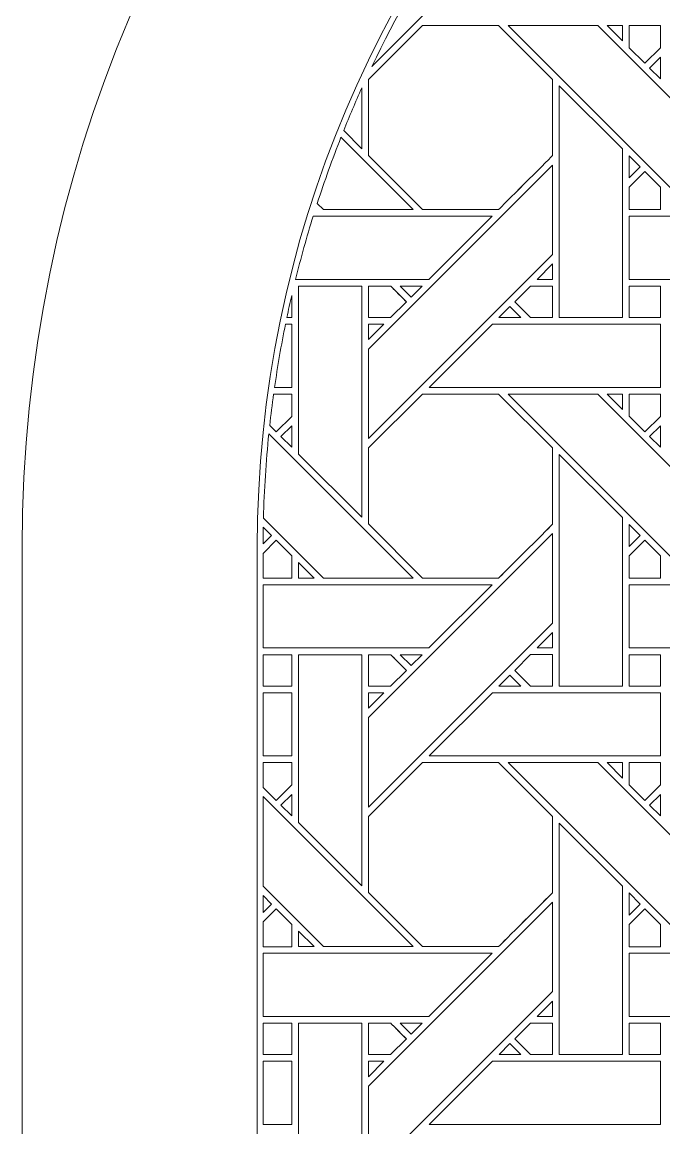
# Model space of a CAD drawing. Header units: inches. Extents: x 8.9 to 15.9, y 4.1 to 14.1.
# Drawn here: x 8.883 to 10.534, y 9.101 to 11.947 of the extents above; entities that cross this region are included whole.
import ezdxf

# ---------------------------------------------------------------- set-up
doc = ezdxf.new("R2010")
doc.units = ezdxf.units.IN
doc.header["$MEASUREMENT"] = 0
doc.layers.add('Design', color=7, linetype='Continuous', lineweight=0)

msp = doc.modelspace()

# ---------------------------------------------------------------- linework, layer by layer
at = {"layer": 'Design'}
for points, knots in [([(12.3829, 14.0948), (10.4499, 14.0948), (8.8829, 12.5278), (8.8829, 10.5948), (8.8829, 10.5948), (8.8829, 4.0948), (8.8829, 4.0948), (8.8829, 4.0948), (15.8829, 4.0948), (15.8829, 4.0948), (15.8829, 4.0948), (15.8829, 10.5948), (15.8829, 10.5948), (15.8829, 12.5278), (14.3159, 14.0948), (12.3829, 14.0948)], [0, 0, 0, 0, 1, 1, 1, 2, 2, 2, 3, 3, 3, 4, 4, 4, 5, 5, 5, 5]), ([(12.3829, 13.4898), (10.7865, 13.4898), (9.4879, 12.1911), (9.4879, 10.5948), (9.4879, 10.5948), (9.4879, 4.6998), (9.4879, 4.6998), (9.4879, 4.6998), (15.2779, 4.6998), (15.2779, 4.6998), (15.2779, 4.6998), (15.2779, 10.5948), (15.2779, 10.5948), (15.2779, 12.1911), (13.9792, 13.4898), (12.3829, 13.4898)], [0, 0, 0, 0, 1, 1, 1, 2, 2, 2, 3, 3, 3, 4, 4, 4, 5, 5, 5, 5]), ([(10.2479, 12.5257), (10.2479, 12.5257), (10.2479, 12.2978), (10.2479, 12.2978), (10.2479, 12.2978), (9.7829, 11.8329), (9.7829, 11.8329), (9.9041, 12.0864), (10.0613, 12.3195), (10.2479, 12.5257)], [0, 0, 0, 0, 1, 1, 1, 2, 2, 2, 3, 3, 3, 3]), ([(10.2478, 11.7998), (10.2478, 11.7998), (10.2478, 11.6036), (10.2478, 11.6036), (10.23, 11.5857), (10.1181, 11.4739), (10.1091, 11.4649), (10.1091, 11.4649), (9.9134, 11.4649), (9.9134, 11.4649), (9.9134, 11.4649), (9.7742, 11.6041), (9.7742, 11.6041), (9.7742, 11.6041), (9.7742, 11.7998), (9.7742, 11.7998), (9.7742, 11.7998), (9.9129, 11.9385), (9.9129, 11.9385), (9.9129, 11.9385), (10.1091, 11.9385), (10.1091, 11.9385), (10.1091, 11.9385), (10.2478, 11.7998), (10.2478, 11.7998)], [0, 0, 0, 0, 1, 1, 1, 2, 2, 2, 3, 3, 3, 4, 4, 4, 5, 5, 5, 6, 6, 6, 7, 7, 7, 8, 8, 8, 8]), ([(9.7742, 11.7998), (9.7742, 11.7998), (9.9129, 11.9385), (9.9129, 11.9385), (9.9129, 11.9385), (10.1091, 11.9385), (10.1091, 11.9385), (10.1091, 11.9385), (10.2478, 11.7998), (10.2478, 11.7998), (10.2478, 11.7998), (10.2478, 11.6036), (10.2478, 11.6036), (10.23, 11.5856), (10.1181, 11.4738), (10.1091, 11.4649), (10.1091, 11.4649), (9.9134, 11.4649), (9.9134, 11.4649), (9.9134, 11.4649), (9.7742, 11.6041), (9.7742, 11.6041), (9.7742, 11.6041), (9.7742, 11.7998), (9.7742, 11.7998)], [0, 0, 0, 0, 1, 1, 1, 2, 2, 2, 3, 3, 3, 4, 4, 4, 5, 5, 5, 6, 6, 6, 7, 7, 7, 8, 8, 8, 8]), ([(10.3643, 11.9385), (10.3643, 11.9385), (10.838, 11.4649), (10.838, 11.4649), (10.838, 11.4649), (10.6069, 11.4649), (10.6069, 11.4649), (10.6069, 11.4649), (10.1334, 11.9385), (10.1334, 11.9385), (10.1334, 11.9385), (10.3643, 11.9385), (10.3643, 11.9385)], [0, 0, 0, 0, 1, 1, 1, 2, 2, 2, 3, 3, 3, 4, 4, 4, 4]), ([(10.4279, 11.9385), (10.4279, 11.9385), (10.4279, 11.8987), (10.4279, 11.8987), (10.4279, 11.8987), (10.3884, 11.9385), (10.3884, 11.9385), (10.3884, 11.9385), (10.4279, 11.9385), (10.4279, 11.9385)], [0, 0, 0, 0, 1, 1, 1, 2, 2, 2, 3, 3, 3, 3]), ([(10.5253, 11.9385), (10.5253, 11.9385), (10.5253, 11.8809), (10.5253, 11.8809), (10.5253, 11.8809), (10.4854, 11.841), (10.4854, 11.841), (10.4854, 11.841), (10.445, 11.8813), (10.445, 11.8813), (10.445, 11.8813), (10.445, 11.9385), (10.445, 11.9385), (10.445, 11.9385), (10.5253, 11.9385), (10.5253, 11.9385)], [0, 0, 0, 0, 1, 1, 1, 2, 2, 2, 3, 3, 3, 4, 4, 4, 5, 5, 5, 5]), ([(10.4854, 11.841), (10.4854, 11.841), (10.445, 11.8813), (10.445, 11.8813), (10.445, 11.8813), (10.445, 11.9385), (10.445, 11.9385), (10.445, 11.9385), (10.5253, 11.9385), (10.5253, 11.9385), (10.5253, 11.9385), (10.5253, 11.8809), (10.5253, 11.8809), (10.5253, 11.8809), (10.4854, 11.841), (10.4854, 11.841)], [0, 0, 0, 0, 1, 1, 1, 2, 2, 2, 3, 3, 3, 4, 4, 4, 5, 5, 5, 5]), ([(10.5253, 11.8567), (10.5253, 11.8567), (10.5253, 11.8015), (10.5253, 11.8015), (10.5253, 11.8015), (10.4976, 11.8289), (10.4976, 11.8289), (10.4976, 11.8289), (10.5253, 11.8567), (10.5253, 11.8567)], [0, 0, 0, 0, 1, 1, 1, 2, 2, 2, 3, 3, 3, 3]), ([(9.7571, 11.7776), (9.7571, 11.7776), (9.7571, 11.6213), (9.7571, 11.6213), (9.7571, 11.6213), (9.7104, 11.6679), (9.7104, 11.6679), (9.7253, 11.7048), (9.7407, 11.7414), (9.7571, 11.7776)], [0, 0, 0, 0, 1, 1, 1, 2, 2, 2, 3, 3, 3, 3]), ([(10.265, 11.1869), (10.265, 11.1869), (10.265, 11.7827), (10.265, 11.7827), (10.265, 11.7827), (10.4278, 11.6205), (10.4278, 11.6205), (10.4278, 11.6205), (10.4278, 11.1869), (10.4278, 11.1869), (10.4278, 11.1869), (10.265, 11.1869), (10.265, 11.1869)], [0, 0, 0, 0, 1, 1, 1, 2, 2, 2, 3, 3, 3, 4, 4, 4, 4]), ([(9.7034, 11.6507), (9.7034, 11.6507), (9.8892, 11.4649), (9.8892, 11.4649), (9.8892, 11.4649), (9.6582, 11.4649), (9.6582, 11.4649), (9.6582, 11.4649), (9.6424, 11.4806), (9.6424, 11.4806), (9.6611, 11.5381), (9.6813, 11.5949), (9.7034, 11.6507)], [0, 0, 0, 0, 1, 1, 1, 2, 2, 2, 3, 3, 3, 4, 4, 4, 4]), ([(10.4451, 11.5463), (10.4451, 11.5463), (10.4451, 11.6031), (10.4451, 11.6031), (10.4451, 11.6031), (10.4733, 11.5745), (10.4733, 11.5745), (10.4733, 11.5745), (10.4451, 11.5463), (10.4451, 11.5463)], [0, 0, 0, 0, 1, 1, 1, 2, 2, 2, 3, 3, 3, 3]), ([(10.2479, 11.3491), (10.2479, 11.3491), (9.7742, 10.8754), (9.7742, 10.8754), (9.7742, 10.8754), (9.7742, 11.1055), (9.7742, 11.1055), (9.7742, 11.1055), (10.2479, 11.5791), (10.2479, 11.5791), (10.2479, 11.5791), (10.2479, 11.3491), (10.2479, 11.3491)], [0, 0, 0, 0, 1, 1, 1, 2, 2, 2, 3, 3, 3, 4, 4, 4, 4]), ([(10.4451, 11.4647), (10.4451, 11.4647), (10.4451, 11.5219), (10.4451, 11.5219), (10.4451, 11.5219), (10.4854, 11.5623), (10.4854, 11.5623), (10.4854, 11.5623), (10.5257, 11.522), (10.5257, 11.522), (10.5257, 11.522), (10.5257, 11.4647), (10.5257, 11.4647), (10.5257, 11.4647), (10.4451, 11.4647), (10.4451, 11.4647)], [0, 0, 0, 0, 1, 1, 1, 2, 2, 2, 3, 3, 3, 4, 4, 4, 5, 5, 5, 5]), ([(10.4854, 11.5623), (10.4854, 11.5623), (10.5257, 11.522), (10.5257, 11.522), (10.5257, 11.522), (10.5257, 11.4647), (10.5257, 11.4647), (10.5257, 11.4647), (10.4451, 11.4647), (10.4451, 11.4647), (10.4451, 11.4647), (10.4451, 11.5219), (10.4451, 11.5219), (10.4451, 11.5219), (10.4854, 11.5623), (10.4854, 11.5623)], [0, 0, 0, 0, 1, 1, 1, 2, 2, 2, 3, 3, 3, 4, 4, 4, 5, 5, 5, 5]), ([(9.6318, 11.4476), (9.6318, 11.4476), (10.0921, 11.4476), (10.0921, 11.4476), (10.0921, 11.4476), (9.9293, 11.2849), (9.9293, 11.2849), (9.9293, 11.2849), (9.5866, 11.2849), (9.5866, 11.2849), (9.6002, 11.3398), (9.6151, 11.394), (9.6318, 11.4476)], [0, 0, 0, 0, 1, 1, 1, 2, 2, 2, 3, 3, 3, 4, 4, 4, 4]), ([(11.0408, 11.4476), (11.0408, 11.4476), (10.8781, 11.2849), (10.8781, 11.2849), (10.8781, 11.2849), (10.4451, 11.2849), (10.4451, 11.2849), (10.4451, 11.2849), (10.4451, 11.4476), (10.4451, 11.4476), (10.4451, 11.4476), (11.0408, 11.4476), (11.0408, 11.4476)], [0, 0, 0, 0, 1, 1, 1, 2, 2, 2, 3, 3, 3, 4, 4, 4, 4]), ([(10.2081, 11.2849), (10.2081, 11.2849), (10.2479, 11.3247), (10.2479, 11.3247), (10.2479, 11.3247), (10.2479, 11.2849), (10.2479, 11.2849), (10.2479, 11.2849), (10.2081, 11.2849), (10.2081, 11.2849)], [0, 0, 0, 0, 1, 1, 1, 2, 2, 2, 3, 3, 3, 3]), ([(9.5766, 11.2437), (9.5766, 11.2437), (9.5766, 11.1869), (9.5766, 11.1869), (9.5766, 11.1869), (9.5642, 11.1869), (9.5642, 11.1869), (9.5682, 11.2059), (9.5722, 11.2248), (9.5766, 11.2437)], [0, 0, 0, 0, 1, 1, 1, 2, 2, 2, 3, 3, 3, 3]), ([(9.7571, 11.2676), (9.7571, 11.2676), (9.7571, 10.6725), (9.7571, 10.6725), (9.7571, 10.6725), (9.5942, 10.8354), (9.5942, 10.8354), (9.5942, 10.8354), (9.5942, 11.2676), (9.5942, 11.2676), (9.5942, 11.2676), (9.7571, 11.2676), (9.7571, 11.2676)], [0, 0, 0, 0, 1, 1, 1, 2, 2, 2, 3, 3, 3, 4, 4, 4, 4]), ([(9.8313, 11.2677), (9.8364, 11.2626), (9.8672, 11.2317), (9.8716, 11.2273), (9.8716, 11.2273), (9.8312, 11.1869), (9.8312, 11.1869), (9.8312, 11.1869), (9.7742, 11.1869), (9.7742, 11.1869), (9.7742, 11.1869), (9.7742, 11.2677), (9.7742, 11.2677), (9.7742, 11.2677), (9.8313, 11.2677), (9.8313, 11.2677)], [0, 0, 0, 0, 1, 1, 1, 2, 2, 2, 3, 3, 3, 4, 4, 4, 5, 5, 5, 5]), ([(9.8557, 11.2432), (9.8557, 11.2432), (9.8716, 11.2273), (9.8716, 11.2273), (9.8716, 11.2273), (9.8312, 11.1869), (9.8312, 11.1869), (9.8312, 11.1869), (9.7742, 11.1869), (9.7742, 11.1869), (9.7742, 11.1869), (9.7742, 11.2677), (9.7742, 11.2677), (9.7742, 11.2677), (9.8313, 11.2677), (9.8313, 11.2677), (9.8366, 11.2623), (9.8465, 11.2525), (9.8557, 11.2432)], [0, 0, 0, 0, 1, 1, 1, 2, 2, 2, 3, 3, 3, 4, 4, 4, 5, 5, 5, 6, 6, 6, 6]), ([(9.8838, 11.2395), (9.8838, 11.2395), (9.8556, 11.2676), (9.8556, 11.2676), (9.8556, 11.2676), (9.9121, 11.2676), (9.9121, 11.2676), (9.9121, 11.2676), (9.8838, 11.2395), (9.8838, 11.2395)], [0, 0, 0, 0, 1, 1, 1, 2, 2, 2, 3, 3, 3, 3]), ([(10.2479, 11.2677), (10.2479, 11.2677), (10.2479, 11.1869), (10.2479, 11.1869), (10.2479, 11.1869), (10.1907, 11.1869), (10.1907, 11.1869), (10.1907, 11.1869), (10.1504, 11.2273), (10.1504, 11.2273), (10.1504, 11.2273), (10.1908, 11.2677), (10.1908, 11.2677), (10.1908, 11.2677), (10.2479, 11.2677), (10.2479, 11.2677)], [0, 0, 0, 0, 1, 1, 1, 2, 2, 2, 3, 3, 3, 4, 4, 4, 5, 5, 5, 5]), ([(10.2479, 11.2677), (10.2479, 11.2677), (10.2479, 11.1869), (10.2479, 11.1869), (10.2479, 11.1869), (10.1907, 11.1869), (10.1907, 11.1869), (10.1907, 11.1869), (10.1504, 11.2273), (10.1504, 11.2273), (10.1504, 11.2273), (10.1908, 11.2677), (10.1908, 11.2677), (10.1908, 11.2677), (10.2479, 11.2677), (10.2479, 11.2677)], [0, 0, 0, 0, 1, 1, 1, 2, 2, 2, 3, 3, 3, 4, 4, 4, 5, 5, 5, 5]), ([(10.5253, 11.1869), (10.5253, 11.1869), (10.4451, 11.1869), (10.4451, 11.1869), (10.4451, 11.1869), (10.4451, 11.2677), (10.4451, 11.2677), (10.4451, 11.2677), (10.5253, 11.2677), (10.5253, 11.2677), (10.5253, 11.2677), (10.5253, 11.1869), (10.5253, 11.1869)], [0, 0, 0, 0, 1, 1, 1, 2, 2, 2, 3, 3, 3, 4, 4, 4, 4]), ([(10.5253, 11.2677), (10.5253, 11.2677), (10.5253, 11.1869), (10.5253, 11.1869), (10.5253, 11.1869), (10.4451, 11.1869), (10.4451, 11.1869), (10.4451, 11.1869), (10.4451, 11.2677), (10.4451, 11.2677), (10.4451, 11.2677), (10.5253, 11.2677), (10.5253, 11.2677)], [0, 0, 0, 0, 1, 1, 1, 2, 2, 2, 3, 3, 3, 4, 4, 4, 4]), ([(10.1666, 11.1869), (10.1666, 11.1869), (10.11, 11.1869), (10.11, 11.1869), (10.11, 11.1869), (10.1383, 11.2151), (10.1383, 11.2151), (10.1383, 11.2151), (10.1666, 11.1869), (10.1666, 11.1869)], [0, 0, 0, 0, 1, 1, 1, 2, 2, 2, 3, 3, 3, 3]), ([(9.5606, 11.1697), (9.5606, 11.1697), (9.5766, 11.1697), (9.5766, 11.1697), (9.5766, 11.1697), (9.5766, 11.0069), (9.5766, 11.0069), (9.5766, 11.0069), (9.5325, 11.0069), (9.5325, 11.0069), (9.5404, 11.0617), (9.5496, 11.116), (9.5606, 11.1697)], [0, 0, 0, 0, 1, 1, 1, 2, 2, 2, 3, 3, 3, 4, 4, 4, 4]), ([(9.7742, 11.1299), (9.7742, 11.1299), (9.7742, 11.1697), (9.7742, 11.1697), (9.7742, 11.1697), (9.814, 11.1697), (9.814, 11.1697), (9.814, 11.1697), (9.7742, 11.1299), (9.7742, 11.1299)], [0, 0, 0, 0, 1, 1, 1, 2, 2, 2, 3, 3, 3, 3]), ([(10.5253, 11.1697), (10.5253, 11.1697), (10.5253, 11.0069), (10.5253, 11.0069), (10.5253, 11.0069), (9.93, 11.0069), (9.93, 11.0069), (9.93, 11.0069), (10.0929, 11.1697), (10.0929, 11.1697), (10.0929, 11.1697), (10.5253, 11.1697), (10.5253, 11.1697)], [0, 0, 0, 0, 1, 1, 1, 2, 2, 2, 3, 3, 3, 4, 4, 4, 4]), ([(9.5766, 10.9322), (9.5766, 10.9322), (9.5366, 10.8923), (9.5366, 10.8923), (9.5366, 10.8923), (9.5201, 10.9089), (9.5201, 10.9089), (9.523, 10.936), (9.5264, 10.9629), (9.5301, 10.9898), (9.5301, 10.9898), (9.5766, 10.9898), (9.5766, 10.9898), (9.5766, 10.9898), (9.5766, 10.9322), (9.5766, 10.9322)], [0, 0, 0, 0, 1, 1, 1, 2, 2, 2, 3, 3, 3, 4, 4, 4, 5, 5, 5, 5]), ([(9.5301, 10.9898), (9.5301, 10.9898), (9.5766, 10.9898), (9.5766, 10.9898), (9.5766, 10.9898), (9.5766, 10.9322), (9.5766, 10.9322), (9.5766, 10.9322), (9.5366, 10.8923), (9.5366, 10.8923), (9.5366, 10.8923), (9.5201, 10.9089), (9.5201, 10.9089), (9.523, 10.936), (9.5264, 10.9629), (9.5301, 10.9898)], [0, 0, 0, 0, 1, 1, 1, 2, 2, 2, 3, 3, 3, 4, 4, 4, 5, 5, 5, 5]), ([(9.9129, 10.9898), (9.9129, 10.9898), (10.1091, 10.9898), (10.1091, 10.9898), (10.1091, 10.9898), (10.2478, 10.8511), (10.2478, 10.8511), (10.2478, 10.8511), (10.2478, 10.6549), (10.2478, 10.6549), (10.23, 10.6369), (10.1181, 10.5252), (10.1091, 10.5162), (10.1091, 10.5162), (9.9134, 10.5162), (9.9134, 10.5162), (9.9134, 10.5162), (9.7742, 10.6554), (9.7742, 10.6554), (9.7742, 10.6554), (9.7742, 10.8511), (9.7742, 10.8511), (9.7742, 10.8511), (9.9129, 10.9898), (9.9129, 10.9898)], [0, 0, 0, 0, 1, 1, 1, 2, 2, 2, 3, 3, 3, 4, 4, 4, 5, 5, 5, 6, 6, 6, 7, 7, 7, 8, 8, 8, 8]), ([(9.9129, 10.9898), (9.9129, 10.9898), (10.1091, 10.9898), (10.1091, 10.9898), (10.1091, 10.9898), (10.2478, 10.8511), (10.2478, 10.8511), (10.2478, 10.8511), (10.2478, 10.6549), (10.2478, 10.6549), (10.23, 10.6368), (10.118, 10.5251), (10.1091, 10.5162), (10.1091, 10.5162), (9.9134, 10.5162), (9.9134, 10.5162), (9.9134, 10.5162), (9.7742, 10.6554), (9.7742, 10.6554), (9.7742, 10.6554), (9.7742, 10.8511), (9.7742, 10.8511), (9.7742, 10.8511), (9.9129, 10.9898), (9.9129, 10.9898)], [0, 0, 0, 0, 1, 1, 1, 2, 2, 2, 3, 3, 3, 4, 4, 4, 5, 5, 5, 6, 6, 6, 7, 7, 7, 8, 8, 8, 8]), ([(10.3643, 10.9898), (10.3643, 10.9898), (10.838, 10.5161), (10.838, 10.5161), (10.838, 10.5161), (10.6069, 10.5161), (10.6069, 10.5161), (10.6069, 10.5161), (10.1334, 10.9898), (10.1334, 10.9898), (10.1334, 10.9898), (10.3643, 10.9898), (10.3643, 10.9898)], [0, 0, 0, 0, 1, 1, 1, 2, 2, 2, 3, 3, 3, 4, 4, 4, 4]), ([(10.4279, 10.9898), (10.4279, 10.9898), (10.4279, 10.95), (10.4279, 10.95), (10.4279, 10.95), (10.3884, 10.9898), (10.3884, 10.9898), (10.3884, 10.9898), (10.4279, 10.9898), (10.4279, 10.9898)], [0, 0, 0, 0, 1, 1, 1, 2, 2, 2, 3, 3, 3, 3]), ([(10.5253, 10.9898), (10.5253, 10.9898), (10.5253, 10.9322), (10.5253, 10.9322), (10.5253, 10.9322), (10.4854, 10.8923), (10.4854, 10.8923), (10.4854, 10.8923), (10.445, 10.9326), (10.445, 10.9326), (10.445, 10.9326), (10.445, 10.9898), (10.445, 10.9898), (10.445, 10.9898), (10.5253, 10.9898), (10.5253, 10.9898)], [0, 0, 0, 0, 1, 1, 1, 2, 2, 2, 3, 3, 3, 4, 4, 4, 5, 5, 5, 5]), ([(10.4854, 10.8923), (10.4854, 10.8923), (10.445, 10.9326), (10.445, 10.9326), (10.445, 10.9326), (10.445, 10.9898), (10.445, 10.9898), (10.445, 10.9898), (10.5253, 10.9898), (10.5253, 10.9898), (10.5253, 10.9898), (10.5253, 10.9322), (10.5253, 10.9322), (10.5253, 10.9322), (10.4854, 10.8923), (10.4854, 10.8923)], [0, 0, 0, 0, 1, 1, 1, 2, 2, 2, 3, 3, 3, 4, 4, 4, 5, 5, 5, 5]), ([(9.5766, 10.9079), (9.5766, 10.9079), (9.5766, 10.8528), (9.5766, 10.8528), (9.5766, 10.8528), (9.5488, 10.8802), (9.5488, 10.8802), (9.5488, 10.8802), (9.5766, 10.9079), (9.5766, 10.9079)], [0, 0, 0, 0, 1, 1, 1, 2, 2, 2, 3, 3, 3, 3]), ([(10.5253, 10.9079), (10.5253, 10.9079), (10.5253, 10.8528), (10.5253, 10.8528), (10.5253, 10.8528), (10.4976, 10.8802), (10.4976, 10.8802), (10.4976, 10.8802), (10.5253, 10.9079), (10.5253, 10.9079)], [0, 0, 0, 0, 1, 1, 1, 2, 2, 2, 3, 3, 3, 3]), ([(9.5177, 10.8877), (9.5177, 10.8877), (9.8892, 10.5161), (9.8892, 10.5161), (9.8892, 10.5161), (9.6582, 10.5161), (9.6582, 10.5161), (9.6582, 10.5161), (9.5039, 10.6705), (9.5039, 10.6705), (9.5058, 10.7436), (9.5104, 10.816), (9.5177, 10.8877)], [0, 0, 0, 0, 1, 1, 1, 2, 2, 2, 3, 3, 3, 4, 4, 4, 4]), ([(10.4278, 10.6718), (10.4278, 10.6718), (10.4278, 10.2381), (10.4278, 10.2381), (10.4278, 10.2381), (10.265, 10.2381), (10.265, 10.2381), (10.265, 10.2381), (10.265, 10.834), (10.265, 10.834), (10.265, 10.834), (10.4278, 10.6718), (10.4278, 10.6718)], [0, 0, 0, 0, 1, 1, 1, 2, 2, 2, 3, 3, 3, 4, 4, 4, 4]), ([(9.5035, 10.6471), (9.5035, 10.6471), (9.5246, 10.6258), (9.5246, 10.6258), (9.5246, 10.6258), (9.503, 10.6042), (9.503, 10.6042), (9.503, 10.6185), (9.5033, 10.6328), (9.5035, 10.6471)], [0, 0, 0, 0, 1, 1, 1, 2, 2, 2, 3, 3, 3, 3]), ([(10.4451, 10.5976), (10.4451, 10.5976), (10.4451, 10.6543), (10.4451, 10.6543), (10.4451, 10.6543), (10.4733, 10.6258), (10.4733, 10.6258), (10.4733, 10.6258), (10.4451, 10.5976), (10.4451, 10.5976)], [0, 0, 0, 0, 1, 1, 1, 2, 2, 2, 3, 3, 3, 3]), ([(10.2479, 10.6304), (10.2479, 10.6304), (10.2479, 10.4004), (10.2479, 10.4004), (10.2479, 10.4004), (9.7742, 9.9267), (9.7742, 9.9267), (9.7742, 9.9267), (9.7742, 10.1568), (9.7742, 10.1568), (9.7742, 10.1568), (10.2479, 10.6304), (10.2479, 10.6304)], [0, 0, 0, 0, 1, 1, 1, 2, 2, 2, 3, 3, 3, 4, 4, 4, 4]), ([(9.5029, 10.5159), (9.5029, 10.5159), (9.5029, 10.5797), (9.5029, 10.5797), (9.5029, 10.5797), (9.5367, 10.6135), (9.5367, 10.6135), (9.5367, 10.6135), (9.577, 10.5732), (9.577, 10.5732), (9.577, 10.5732), (9.577, 10.5159), (9.577, 10.5159), (9.577, 10.5159), (9.5029, 10.5159), (9.5029, 10.5159)], [0, 0, 0, 0, 1, 1, 1, 2, 2, 2, 3, 3, 3, 4, 4, 4, 5, 5, 5, 5]), ([(9.5029, 10.5797), (9.5029, 10.5797), (9.5367, 10.6135), (9.5367, 10.6135), (9.5367, 10.6135), (9.577, 10.5732), (9.577, 10.5732), (9.577, 10.5732), (9.577, 10.5159), (9.577, 10.5159), (9.577, 10.5159), (9.5029, 10.5159), (9.5029, 10.5159), (9.5029, 10.5159), (9.5029, 10.5797), (9.5029, 10.5797)], [0, 0, 0, 0, 1, 1, 1, 2, 2, 2, 3, 3, 3, 4, 4, 4, 5, 5, 5, 5]), ([(10.4451, 10.5159), (10.4451, 10.5159), (10.4451, 10.5732), (10.4451, 10.5732), (10.4451, 10.5732), (10.4854, 10.6135), (10.4854, 10.6135), (10.4854, 10.6135), (10.5257, 10.5732), (10.5257, 10.5732), (10.5257, 10.5732), (10.5257, 10.5159), (10.5257, 10.5159), (10.5257, 10.5159), (10.4451, 10.5159), (10.4451, 10.5159)], [0, 0, 0, 0, 1, 1, 1, 2, 2, 2, 3, 3, 3, 4, 4, 4, 5, 5, 5, 5]), ([(10.4854, 10.6135), (10.4854, 10.6135), (10.5257, 10.5732), (10.5257, 10.5732), (10.5257, 10.5732), (10.5257, 10.5159), (10.5257, 10.5159), (10.5257, 10.5159), (10.4451, 10.5159), (10.4451, 10.5159), (10.4451, 10.5159), (10.4451, 10.5732), (10.4451, 10.5732), (10.4451, 10.5732), (10.4854, 10.6135), (10.4854, 10.6135)], [0, 0, 0, 0, 1, 1, 1, 2, 2, 2, 3, 3, 3, 4, 4, 4, 5, 5, 5, 5]), ([(9.634, 10.5161), (9.634, 10.5161), (9.5943, 10.5161), (9.5943, 10.5161), (9.5943, 10.5161), (9.5943, 10.5559), (9.5943, 10.5559), (9.5943, 10.5559), (9.634, 10.5161), (9.634, 10.5161)], [0, 0, 0, 0, 1, 1, 1, 2, 2, 2, 3, 3, 3, 3]), ([(9.5029, 10.4989), (9.5029, 10.4989), (10.0921, 10.4989), (10.0921, 10.4989), (10.0921, 10.4989), (9.9293, 10.3362), (9.9293, 10.3362), (9.9293, 10.3362), (9.5029, 10.3362), (9.5029, 10.3362), (9.5029, 10.3362), (9.5029, 10.4989), (9.5029, 10.4989)], [0, 0, 0, 0, 1, 1, 1, 2, 2, 2, 3, 3, 3, 4, 4, 4, 4]), ([(10.4451, 10.3362), (10.4451, 10.3362), (10.4451, 10.4989), (10.4451, 10.4989), (10.4451, 10.4989), (11.0408, 10.4989), (11.0408, 10.4989), (11.0408, 10.4989), (10.8781, 10.3362), (10.8781, 10.3362), (10.8781, 10.3362), (10.4451, 10.3362), (10.4451, 10.3362)], [0, 0, 0, 0, 1, 1, 1, 2, 2, 2, 3, 3, 3, 4, 4, 4, 4]), ([(10.2081, 10.3362), (10.2081, 10.3362), (10.2479, 10.376), (10.2479, 10.376), (10.2479, 10.376), (10.2479, 10.3362), (10.2479, 10.3362), (10.2479, 10.3362), (10.2081, 10.3362), (10.2081, 10.3362)], [0, 0, 0, 0, 1, 1, 1, 2, 2, 2, 3, 3, 3, 3]), ([(9.5029, 10.3189), (9.5029, 10.3189), (9.5766, 10.3189), (9.5766, 10.3189), (9.5766, 10.3189), (9.5766, 10.2381), (9.5766, 10.2381), (9.5766, 10.2381), (9.5029, 10.2381), (9.5029, 10.2381), (9.5029, 10.2381), (9.5029, 10.3189), (9.5029, 10.3189)], [0, 0, 0, 0, 1, 1, 1, 2, 2, 2, 3, 3, 3, 4, 4, 4, 4]), ([(9.5029, 10.3189), (9.5029, 10.3189), (9.5766, 10.3189), (9.5766, 10.3189), (9.5766, 10.3189), (9.5766, 10.2381), (9.5766, 10.2381), (9.5766, 10.2381), (9.5029, 10.2381), (9.5029, 10.2381), (9.5029, 10.2381), (9.5029, 10.3189), (9.5029, 10.3189)], [0, 0, 0, 0, 1, 1, 1, 2, 2, 2, 3, 3, 3, 4, 4, 4, 4]), ([(9.7571, 10.3189), (9.7571, 10.3189), (9.7571, 9.7238), (9.7571, 9.7238), (9.7571, 9.7238), (9.5942, 9.8867), (9.5942, 9.8867), (9.5942, 9.8867), (9.5942, 10.3189), (9.5942, 10.3189), (9.5942, 10.3189), (9.7571, 10.3189), (9.7571, 10.3189)], [0, 0, 0, 0, 1, 1, 1, 2, 2, 2, 3, 3, 3, 4, 4, 4, 4]), ([(9.8313, 10.3189), (9.8364, 10.3138), (9.8672, 10.283), (9.8716, 10.2786), (9.8716, 10.2786), (9.8312, 10.2382), (9.8312, 10.2382), (9.8312, 10.2382), (9.7742, 10.2382), (9.7742, 10.2382), (9.7742, 10.2382), (9.7742, 10.3189), (9.7742, 10.3189), (9.7742, 10.3189), (9.8313, 10.3189), (9.8313, 10.3189)], [0, 0, 0, 0, 1, 1, 1, 2, 2, 2, 3, 3, 3, 4, 4, 4, 5, 5, 5, 5]), ([(9.8559, 10.2943), (9.8559, 10.2943), (9.8716, 10.2786), (9.8716, 10.2786), (9.8716, 10.2786), (9.8312, 10.2382), (9.8312, 10.2382), (9.8312, 10.2382), (9.7742, 10.2382), (9.7742, 10.2382), (9.7742, 10.2382), (9.7742, 10.3189), (9.7742, 10.3189), (9.7742, 10.3189), (9.8313, 10.3189), (9.8313, 10.3189), (9.8366, 10.3136), (9.8466, 10.3036), (9.8559, 10.2943)], [0, 0, 0, 0, 1, 1, 1, 2, 2, 2, 3, 3, 3, 4, 4, 4, 5, 5, 5, 6, 6, 6, 6]), ([(9.8838, 10.2907), (9.8838, 10.2907), (9.8556, 10.3189), (9.8556, 10.3189), (9.8556, 10.3189), (9.9121, 10.3189), (9.9121, 10.3189), (9.9121, 10.3189), (9.8838, 10.2907), (9.8838, 10.2907)], [0, 0, 0, 0, 1, 1, 1, 2, 2, 2, 3, 3, 3, 3]), ([(10.2479, 10.319), (10.2479, 10.319), (10.2479, 10.2381), (10.2479, 10.2381), (10.2479, 10.2381), (10.1907, 10.2381), (10.1907, 10.2381), (10.1907, 10.2381), (10.1504, 10.2785), (10.1504, 10.2785), (10.1504, 10.2785), (10.1908, 10.319), (10.1908, 10.319), (10.1908, 10.319), (10.2479, 10.319), (10.2479, 10.319)], [0, 0, 0, 0, 1, 1, 1, 2, 2, 2, 3, 3, 3, 4, 4, 4, 5, 5, 5, 5]), ([(10.2479, 10.319), (10.2479, 10.319), (10.2479, 10.2381), (10.2479, 10.2381), (10.2479, 10.2381), (10.1907, 10.2381), (10.1907, 10.2381), (10.1907, 10.2381), (10.1504, 10.2785), (10.1504, 10.2785), (10.1504, 10.2785), (10.1908, 10.319), (10.1908, 10.319), (10.1908, 10.319), (10.2479, 10.319), (10.2479, 10.319)], [0, 0, 0, 0, 1, 1, 1, 2, 2, 2, 3, 3, 3, 4, 4, 4, 5, 5, 5, 5]), ([(10.5253, 10.2381), (10.5253, 10.2381), (10.4451, 10.2381), (10.4451, 10.2381), (10.4451, 10.2381), (10.4451, 10.3189), (10.4451, 10.3189), (10.4451, 10.3189), (10.5253, 10.3189), (10.5253, 10.3189), (10.5253, 10.3189), (10.5253, 10.2381), (10.5253, 10.2381)], [0, 0, 0, 0, 1, 1, 1, 2, 2, 2, 3, 3, 3, 4, 4, 4, 4]), ([(10.4451, 10.3189), (10.4451, 10.3189), (10.5253, 10.3189), (10.5253, 10.3189), (10.5253, 10.3189), (10.5253, 10.2381), (10.5253, 10.2381), (10.5253, 10.2381), (10.4451, 10.2381), (10.4451, 10.2381), (10.4451, 10.2381), (10.4451, 10.3189), (10.4451, 10.3189)], [0, 0, 0, 0, 1, 1, 1, 2, 2, 2, 3, 3, 3, 4, 4, 4, 4]), ([(10.1666, 10.2381), (10.1666, 10.2381), (10.11, 10.2381), (10.11, 10.2381), (10.11, 10.2381), (10.1383, 10.2664), (10.1383, 10.2664), (10.1383, 10.2664), (10.1666, 10.2381), (10.1666, 10.2381)], [0, 0, 0, 0, 1, 1, 1, 2, 2, 2, 3, 3, 3, 3]), ([(9.5029, 10.221), (9.5029, 10.221), (9.5766, 10.221), (9.5766, 10.221), (9.5766, 10.221), (9.5766, 10.0582), (9.5766, 10.0582), (9.5766, 10.0582), (9.5029, 10.0582), (9.5029, 10.0582), (9.5029, 10.0582), (9.5029, 10.221), (9.5029, 10.221)], [0, 0, 0, 0, 1, 1, 1, 2, 2, 2, 3, 3, 3, 4, 4, 4, 4]), ([(9.7742, 10.1812), (9.7742, 10.1812), (9.7742, 10.221), (9.7742, 10.221), (9.7742, 10.221), (9.814, 10.221), (9.814, 10.221), (9.814, 10.221), (9.7742, 10.1812), (9.7742, 10.1812)], [0, 0, 0, 0, 1, 1, 1, 2, 2, 2, 3, 3, 3, 3]), ([(10.5253, 10.221), (10.5253, 10.221), (10.5253, 10.0582), (10.5253, 10.0582), (10.5253, 10.0582), (9.93, 10.0582), (9.93, 10.0582), (9.93, 10.0582), (10.0929, 10.221), (10.0929, 10.221), (10.0929, 10.221), (10.5253, 10.221), (10.5253, 10.221)], [0, 0, 0, 0, 1, 1, 1, 2, 2, 2, 3, 3, 3, 4, 4, 4, 4]), ([(9.5766, 10.0411), (9.5766, 10.0411), (9.5766, 9.9835), (9.5766, 9.9835), (9.5766, 9.9835), (9.5366, 9.9435), (9.5366, 9.9435), (9.5366, 9.9435), (9.5029, 9.9773), (9.5029, 9.9773), (9.5029, 9.9773), (9.5029, 10.0411), (9.5029, 10.0411), (9.5029, 10.0411), (9.5766, 10.0411), (9.5766, 10.0411)], [0, 0, 0, 0, 1, 1, 1, 2, 2, 2, 3, 3, 3, 4, 4, 4, 5, 5, 5, 5]), ([(9.5029, 10.0411), (9.5029, 10.0411), (9.5766, 10.0411), (9.5766, 10.0411), (9.5766, 10.0411), (9.5766, 9.9835), (9.5766, 9.9835), (9.5766, 9.9835), (9.5366, 9.9435), (9.5366, 9.9435), (9.5366, 9.9435), (9.5029, 9.9773), (9.5029, 9.9773), (9.5029, 9.9773), (9.5029, 10.0411), (9.5029, 10.0411)], [0, 0, 0, 0, 1, 1, 1, 2, 2, 2, 3, 3, 3, 4, 4, 4, 5, 5, 5, 5]), ([(9.9129, 10.0411), (9.9129, 10.0411), (10.1091, 10.0411), (10.1091, 10.0411), (10.1091, 10.0411), (10.2478, 9.9023), (10.2478, 9.9023), (10.2478, 9.9023), (10.2478, 9.7061), (10.2478, 9.7061), (10.23, 9.6882), (10.1181, 9.5764), (10.1091, 9.5674), (10.1091, 9.5674), (9.9134, 9.5674), (9.9134, 9.5674), (9.9134, 9.5674), (9.7742, 9.7067), (9.7742, 9.7067), (9.7742, 9.7067), (9.7742, 9.9023), (9.7742, 9.9023), (9.7742, 9.9023), (9.9129, 10.0411), (9.9129, 10.0411)], [0, 0, 0, 0, 1, 1, 1, 2, 2, 2, 3, 3, 3, 4, 4, 4, 5, 5, 5, 6, 6, 6, 7, 7, 7, 8, 8, 8, 8]), ([(9.9129, 10.0411), (9.9129, 10.0411), (10.1091, 10.0411), (10.1091, 10.0411), (10.1091, 10.0411), (10.2478, 9.9023), (10.2478, 9.9023), (10.2478, 9.9023), (10.2478, 9.7061), (10.2478, 9.7061), (10.2301, 9.6883), (10.1182, 9.5765), (10.1091, 9.5674), (10.1091, 9.5674), (9.9134, 9.5674), (9.9134, 9.5674), (9.9134, 9.5674), (9.7742, 9.7067), (9.7742, 9.7067), (9.7742, 9.7067), (9.7742, 9.9023), (9.7742, 9.9023), (9.7742, 9.9023), (9.9129, 10.0411), (9.9129, 10.0411)], [0, 0, 0, 0, 1, 1, 1, 2, 2, 2, 3, 3, 3, 4, 4, 4, 5, 5, 5, 6, 6, 6, 7, 7, 7, 8, 8, 8, 8]), ([(10.3643, 10.0411), (10.3643, 10.0411), (10.838, 9.5674), (10.838, 9.5674), (10.838, 9.5674), (10.6069, 9.5674), (10.6069, 9.5674), (10.6069, 9.5674), (10.1334, 10.0411), (10.1334, 10.0411), (10.1334, 10.0411), (10.3643, 10.0411), (10.3643, 10.0411)], [0, 0, 0, 0, 1, 1, 1, 2, 2, 2, 3, 3, 3, 4, 4, 4, 4]), ([(10.4279, 10.0411), (10.4279, 10.0411), (10.4279, 10.0012), (10.4279, 10.0012), (10.4279, 10.0012), (10.3884, 10.0411), (10.3884, 10.0411), (10.3884, 10.0411), (10.4279, 10.0411), (10.4279, 10.0411)], [0, 0, 0, 0, 1, 1, 1, 2, 2, 2, 3, 3, 3, 3]), ([(10.5253, 10.0411), (10.5253, 10.0411), (10.5253, 9.9835), (10.5253, 9.9835), (10.5253, 9.9835), (10.4854, 9.9435), (10.4854, 9.9435), (10.4854, 9.9435), (10.445, 9.9839), (10.445, 9.9839), (10.445, 9.9839), (10.445, 10.0411), (10.445, 10.0411), (10.445, 10.0411), (10.5253, 10.0411), (10.5253, 10.0411)], [0, 0, 0, 0, 1, 1, 1, 2, 2, 2, 3, 3, 3, 4, 4, 4, 5, 5, 5, 5]), ([(10.4854, 9.9435), (10.4854, 9.9435), (10.445, 9.9839), (10.445, 9.9839), (10.445, 9.9839), (10.445, 10.0411), (10.445, 10.0411), (10.445, 10.0411), (10.5253, 10.0411), (10.5253, 10.0411), (10.5253, 10.0411), (10.5253, 9.9835), (10.5253, 9.9835), (10.5253, 9.9835), (10.4854, 9.9435), (10.4854, 9.9435)], [0, 0, 0, 0, 1, 1, 1, 2, 2, 2, 3, 3, 3, 4, 4, 4, 5, 5, 5, 5]), ([(9.5029, 9.9538), (9.5029, 9.9538), (9.8892, 9.5674), (9.8892, 9.5674), (9.8892, 9.5674), (9.6582, 9.5674), (9.6582, 9.5674), (9.6582, 9.5674), (9.5029, 9.7228), (9.5029, 9.7228), (9.5029, 9.7228), (9.5029, 9.9538), (9.5029, 9.9538)], [0, 0, 0, 0, 1, 1, 1, 2, 2, 2, 3, 3, 3, 4, 4, 4, 4]), ([(9.5766, 9.9592), (9.5766, 9.9592), (9.5766, 9.9041), (9.5766, 9.9041), (9.5766, 9.9041), (9.5488, 9.9314), (9.5488, 9.9314), (9.5488, 9.9314), (9.5766, 9.9592), (9.5766, 9.9592)], [0, 0, 0, 0, 1, 1, 1, 2, 2, 2, 3, 3, 3, 3]), ([(10.5253, 9.9592), (10.5253, 9.9592), (10.5253, 9.9041), (10.5253, 9.9041), (10.5253, 9.9041), (10.4976, 9.9314), (10.4976, 9.9314), (10.4976, 9.9314), (10.5253, 9.9592), (10.5253, 9.9592)], [0, 0, 0, 0, 1, 1, 1, 2, 2, 2, 3, 3, 3, 3]), ([(10.4278, 9.7231), (10.4278, 9.7231), (10.4278, 9.2894), (10.4278, 9.2894), (10.4278, 9.2894), (10.265, 9.2894), (10.265, 9.2894), (10.265, 9.2894), (10.265, 9.8852), (10.265, 9.8852), (10.265, 9.8852), (10.4278, 9.7231), (10.4278, 9.7231)], [0, 0, 0, 0, 1, 1, 1, 2, 2, 2, 3, 3, 3, 4, 4, 4, 4]), ([(10.4451, 9.6488), (10.4451, 9.6488), (10.4451, 9.7056), (10.4451, 9.7056), (10.4451, 9.7056), (10.4733, 9.677), (10.4733, 9.677), (10.4733, 9.677), (10.4451, 9.6488), (10.4451, 9.6488)], [0, 0, 0, 0, 1, 1, 1, 2, 2, 2, 3, 3, 3, 3]), ([(9.5029, 9.699), (9.5029, 9.699), (9.5246, 9.677), (9.5246, 9.677), (9.5246, 9.677), (9.5029, 9.6553), (9.5029, 9.6553), (9.5029, 9.6553), (9.5029, 9.699), (9.5029, 9.699)], [0, 0, 0, 0, 1, 1, 1, 2, 2, 2, 3, 3, 3, 3]), ([(10.2479, 9.6817), (10.2479, 9.6817), (10.2479, 9.4516), (10.2479, 9.4516), (10.2479, 9.4516), (9.7742, 8.978), (9.7742, 8.978), (9.7742, 8.978), (9.7742, 9.2081), (9.7742, 9.2081), (9.7742, 9.2081), (10.2479, 9.6817), (10.2479, 9.6817)], [0, 0, 0, 0, 1, 1, 1, 2, 2, 2, 3, 3, 3, 4, 4, 4, 4]), ([(9.5029, 9.5672), (9.5029, 9.5672), (9.5029, 9.631), (9.5029, 9.631), (9.5029, 9.631), (9.5367, 9.6648), (9.5367, 9.6648), (9.5367, 9.6648), (9.577, 9.6245), (9.577, 9.6245), (9.577, 9.6245), (9.577, 9.5672), (9.577, 9.5672), (9.577, 9.5672), (9.5029, 9.5672), (9.5029, 9.5672)], [0, 0, 0, 0, 1, 1, 1, 2, 2, 2, 3, 3, 3, 4, 4, 4, 5, 5, 5, 5]), ([(9.5029, 9.631), (9.5029, 9.631), (9.5367, 9.6648), (9.5367, 9.6648), (9.5367, 9.6648), (9.577, 9.6245), (9.577, 9.6245), (9.577, 9.6245), (9.577, 9.5672), (9.577, 9.5672), (9.577, 9.5672), (9.5029, 9.5672), (9.5029, 9.5672), (9.5029, 9.5672), (9.5029, 9.631), (9.5029, 9.631)], [0, 0, 0, 0, 1, 1, 1, 2, 2, 2, 3, 3, 3, 4, 4, 4, 5, 5, 5, 5]), ([(10.4451, 9.5672), (10.4451, 9.5672), (10.4451, 9.6245), (10.4451, 9.6245), (10.4451, 9.6245), (10.4854, 9.6648), (10.4854, 9.6648), (10.4854, 9.6648), (10.5257, 9.6245), (10.5257, 9.6245), (10.5257, 9.6245), (10.5257, 9.5672), (10.5257, 9.5672), (10.5257, 9.5672), (10.4451, 9.5672), (10.4451, 9.5672)], [0, 0, 0, 0, 1, 1, 1, 2, 2, 2, 3, 3, 3, 4, 4, 4, 5, 5, 5, 5]), ([(10.4854, 9.6648), (10.4854, 9.6648), (10.5257, 9.6245), (10.5257, 9.6245), (10.5257, 9.6245), (10.5257, 9.5672), (10.5257, 9.5672), (10.5257, 9.5672), (10.4451, 9.5672), (10.4451, 9.5672), (10.4451, 9.5672), (10.4451, 9.6245), (10.4451, 9.6245), (10.4451, 9.6245), (10.4854, 9.6648), (10.4854, 9.6648)], [0, 0, 0, 0, 1, 1, 1, 2, 2, 2, 3, 3, 3, 4, 4, 4, 5, 5, 5, 5]), ([(9.634, 9.5674), (9.634, 9.5674), (9.5943, 9.5674), (9.5943, 9.5674), (9.5943, 9.5674), (9.5943, 9.6072), (9.5943, 9.6072), (9.5943, 9.6072), (9.634, 9.5674), (9.634, 9.5674)], [0, 0, 0, 0, 1, 1, 1, 2, 2, 2, 3, 3, 3, 3]), ([(9.5029, 9.5502), (9.5029, 9.5502), (10.0921, 9.5502), (10.0921, 9.5502), (10.0921, 9.5502), (9.9293, 9.3875), (9.9293, 9.3875), (9.9293, 9.3875), (9.5029, 9.3875), (9.5029, 9.3875), (9.5029, 9.3875), (9.5029, 9.5502), (9.5029, 9.5502)], [0, 0, 0, 0, 1, 1, 1, 2, 2, 2, 3, 3, 3, 4, 4, 4, 4]), ([(10.4451, 9.3875), (10.4451, 9.3875), (10.4451, 9.5502), (10.4451, 9.5502), (10.4451, 9.5502), (11.0408, 9.5502), (11.0408, 9.5502), (11.0408, 9.5502), (10.8781, 9.3875), (10.8781, 9.3875), (10.8781, 9.3875), (10.4451, 9.3875), (10.4451, 9.3875)], [0, 0, 0, 0, 1, 1, 1, 2, 2, 2, 3, 3, 3, 4, 4, 4, 4]), ([(10.2081, 9.3875), (10.2081, 9.3875), (10.2479, 9.4273), (10.2479, 9.4273), (10.2479, 9.4273), (10.2479, 9.3875), (10.2479, 9.3875), (10.2479, 9.3875), (10.2081, 9.3875), (10.2081, 9.3875)], [0, 0, 0, 0, 1, 1, 1, 2, 2, 2, 3, 3, 3, 3]), ([(9.5029, 9.3702), (9.5029, 9.3702), (9.5766, 9.3702), (9.5766, 9.3702), (9.5766, 9.3702), (9.5766, 9.2894), (9.5766, 9.2894), (9.5766, 9.2894), (9.5029, 9.2894), (9.5029, 9.2894), (9.5029, 9.2894), (9.5029, 9.3702), (9.5029, 9.3702)], [0, 0, 0, 0, 1, 1, 1, 2, 2, 2, 3, 3, 3, 4, 4, 4, 4]), ([(9.5029, 9.3702), (9.5029, 9.3702), (9.5766, 9.3702), (9.5766, 9.3702), (9.5766, 9.3702), (9.5766, 9.2894), (9.5766, 9.2894), (9.5766, 9.2894), (9.5029, 9.2894), (9.5029, 9.2894), (9.5029, 9.2894), (9.5029, 9.3702), (9.5029, 9.3702)], [0, 0, 0, 0, 1, 1, 1, 2, 2, 2, 3, 3, 3, 4, 4, 4, 4]), ([(9.7571, 9.3702), (9.7571, 9.3702), (9.7571, 8.7751), (9.7571, 8.7751), (9.7571, 8.7751), (9.5942, 8.938), (9.5942, 8.938), (9.5942, 8.938), (9.5942, 9.3702), (9.5942, 9.3702), (9.5942, 9.3702), (9.7571, 9.3702), (9.7571, 9.3702)], [0, 0, 0, 0, 1, 1, 1, 2, 2, 2, 3, 3, 3, 4, 4, 4, 4]), ([(9.8313, 9.3702), (9.8364, 9.3651), (9.8672, 9.3343), (9.8716, 9.3298), (9.8716, 9.3298), (9.8312, 9.2894), (9.8312, 9.2894), (9.8312, 9.2894), (9.7742, 9.2894), (9.7742, 9.2894), (9.7742, 9.2894), (9.7742, 9.3702), (9.7742, 9.3702), (9.7742, 9.3702), (9.8313, 9.3702), (9.8313, 9.3702)], [0, 0, 0, 0, 1, 1, 1, 2, 2, 2, 3, 3, 3, 4, 4, 4, 5, 5, 5, 5]), ([(9.8565, 9.345), (9.8565, 9.345), (9.8716, 9.3298), (9.8716, 9.3298), (9.8716, 9.3298), (9.8312, 9.2894), (9.8312, 9.2894), (9.8312, 9.2894), (9.7742, 9.2894), (9.7742, 9.2894), (9.7742, 9.2894), (9.7742, 9.3702), (9.7742, 9.3702), (9.7742, 9.3702), (9.8313, 9.3702), (9.8313, 9.3702), (9.8368, 9.3647), (9.847, 9.3545), (9.8565, 9.345)], [0, 0, 0, 0, 1, 1, 1, 2, 2, 2, 3, 3, 3, 4, 4, 4, 5, 5, 5, 6, 6, 6, 6]), ([(9.8838, 9.342), (9.8838, 9.342), (9.8556, 9.3702), (9.8556, 9.3702), (9.8556, 9.3702), (9.9121, 9.3702), (9.9121, 9.3702), (9.9121, 9.3702), (9.8838, 9.342), (9.8838, 9.342)], [0, 0, 0, 0, 1, 1, 1, 2, 2, 2, 3, 3, 3, 3]), ([(10.2479, 9.3702), (10.2479, 9.3702), (10.2479, 9.2894), (10.2479, 9.2894), (10.2479, 9.2894), (10.1907, 9.2894), (10.1907, 9.2894), (10.1907, 9.2894), (10.1504, 9.3298), (10.1504, 9.3298), (10.1504, 9.3298), (10.1908, 9.3702), (10.1908, 9.3702), (10.1908, 9.3702), (10.2479, 9.3702), (10.2479, 9.3702)], [0, 0, 0, 0, 1, 1, 1, 2, 2, 2, 3, 3, 3, 4, 4, 4, 5, 5, 5, 5]), ([(10.2479, 9.3702), (10.2479, 9.3702), (10.2479, 9.2894), (10.2479, 9.2894), (10.2479, 9.2894), (10.1907, 9.2894), (10.1907, 9.2894), (10.1907, 9.2894), (10.1504, 9.3298), (10.1504, 9.3298), (10.1504, 9.3298), (10.1908, 9.3702), (10.1908, 9.3702), (10.1908, 9.3702), (10.2479, 9.3702), (10.2479, 9.3702)], [0, 0, 0, 0, 1, 1, 1, 2, 2, 2, 3, 3, 3, 4, 4, 4, 5, 5, 5, 5]), ([(10.5253, 9.2894), (10.5253, 9.2894), (10.4451, 9.2894), (10.4451, 9.2894), (10.4451, 9.2894), (10.4451, 9.3702), (10.4451, 9.3702), (10.4451, 9.3702), (10.5253, 9.3702), (10.5253, 9.3702), (10.5253, 9.3702), (10.5253, 9.2894), (10.5253, 9.2894)], [0, 0, 0, 0, 1, 1, 1, 2, 2, 2, 3, 3, 3, 4, 4, 4, 4]), ([(10.4451, 9.3702), (10.4451, 9.3702), (10.5253, 9.3702), (10.5253, 9.3702), (10.5253, 9.3702), (10.5253, 9.2894), (10.5253, 9.2894), (10.5253, 9.2894), (10.4451, 9.2894), (10.4451, 9.2894), (10.4451, 9.2894), (10.4451, 9.3702), (10.4451, 9.3702)], [0, 0, 0, 0, 1, 1, 1, 2, 2, 2, 3, 3, 3, 4, 4, 4, 4]), ([(10.1665, 9.2894), (10.1665, 9.2894), (10.1101, 9.2894), (10.1101, 9.2894), (10.1101, 9.2894), (10.1383, 9.3177), (10.1383, 9.3177), (10.1383, 9.3177), (10.1665, 9.2894), (10.1665, 9.2894)], [0, 0, 0, 0, 1, 1, 1, 2, 2, 2, 3, 3, 3, 3]), ([(9.5029, 9.2723), (9.5029, 9.2723), (9.5766, 9.2723), (9.5766, 9.2723), (9.5766, 9.2723), (9.5766, 9.1095), (9.5766, 9.1095), (9.5766, 9.1095), (9.5029, 9.1095), (9.5029, 9.1095), (9.5029, 9.1095), (9.5029, 9.2723), (9.5029, 9.2723)], [0, 0, 0, 0, 1, 1, 1, 2, 2, 2, 3, 3, 3, 4, 4, 4, 4]), ([(9.7742, 9.2324), (9.7742, 9.2324), (9.7742, 9.2723), (9.7742, 9.2723), (9.7742, 9.2723), (9.814, 9.2723), (9.814, 9.2723), (9.814, 9.2723), (9.7742, 9.2324), (9.7742, 9.2324)], [0, 0, 0, 0, 1, 1, 1, 2, 2, 2, 3, 3, 3, 3]), ([(10.5253, 9.2723), (10.5253, 9.2723), (10.5253, 9.1095), (10.5253, 9.1095), (10.5253, 9.1095), (9.9301, 9.1095), (9.9301, 9.1095), (9.9301, 9.1095), (10.0929, 9.2723), (10.0929, 9.2723), (10.0929, 9.2723), (10.5253, 9.2723), (10.5253, 9.2723)], [0, 0, 0, 0, 1, 1, 1, 2, 2, 2, 3, 3, 3, 4, 4, 4, 4])]:
    msp.add_open_spline(points, degree=3, knots=knots, dxfattribs=at)

doc.saveas('drawing.dxf')
